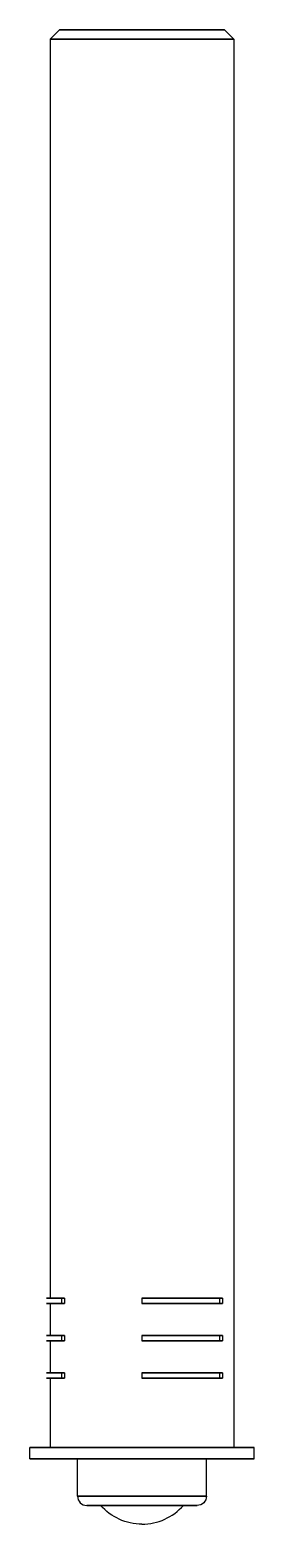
# Model space of a CAD drawing. Header units: millimetres. Extents: x 2279 to 2291, y 911.1 to 991.1.
import ezdxf

# ---------------------------------------------------------------- set-up
doc = ezdxf.new("R2010")
doc.units = ezdxf.units.MM

msp = doc.modelspace()

# ---------------------------------------------------------------- linework, layer by layer
for p, q in [((2280.558, 991.107), (2280.058, 990.607)), ((2280.558, 991.107), (2280.058, 990.607)), ((2280.058, 990.607), (2280.058, 923.207)), ((2280.058, 990.607), (2280.058, 923.207)), ((2289.388, 991.107), (2289.888, 990.607)), ((2289.388, 991.107), (2289.888, 990.607)), ((2289.888, 990.607), (2289.888, 915.207)), ((2289.888, 990.607), (2289.888, 915.207)), ((2280.659, 923.207, 2.748), (2280.659, 922.927, 2.748)), ((2280.659, 923.207, -2.748), (2280.659, 922.927, -2.748)), ((2280.828, 923.207, -2.641), (2280.828, 922.927, -2.641)), ((2280.828, 923.207, 2.641), (2280.828, 922.927, 2.641)), ((2284.973, 923.207, -4.915), (2284.973, 922.927, -4.915)), ((2284.973, 923.207, 5.115), (2284.973, 922.927, 5.115)), ((2284.973, 923.207, -5.115), (2284.973, 922.927, -5.115)), ((2284.973, 923.207, 4.915), (2284.973, 922.927, 4.915)), ((2289.119, 923.207, -2.641), (2289.119, 922.927, -2.641)), ((2289.119, 923.207, 2.641), (2289.119, 922.927, 2.641)), ((2289.287, 923.207, 2.748), (2289.287, 922.927, 2.748)), ((2289.287, 923.207, -2.748), (2289.287, 922.927, -2.748)), ((2280.058, 922.927), (2280.058, 921.207)), ((2280.058, 922.927), (2280.058, 921.207)), ((2280.058, 920.927), (2280.058, 919.207)), ((2280.058, 920.927), (2280.058, 919.207)), ((2280.659, 921.207, 2.748), (2280.659, 920.927, 2.748)), ((2280.659, 921.207, -2.748), (2280.659, 920.927, -2.748)), ((2280.828, 921.207, -2.641), (2280.828, 920.927, -2.641)), ((2280.828, 921.207, 2.641), (2280.828, 920.927, 2.641)), ((2284.973, 921.207, -4.915), (2284.973, 920.927, -4.915)), ((2284.973, 921.207, 5.115), (2284.973, 920.927, 5.115)), ((2284.973, 921.207, -5.115), (2284.973, 920.927, -5.115)), ((2284.973, 921.207, 4.915), (2284.973, 920.927, 4.915)), ((2289.119, 921.207, -2.641), (2289.119, 920.927, -2.641)), ((2289.119, 921.207, 2.641), (2289.119, 920.927, 2.641)), ((2289.287, 921.207, 2.748), (2289.287, 920.927, 2.748)), ((2289.287, 921.207, -2.748), (2289.287, 920.927, -2.748)), ((2280.659, 919.207, 2.748), (2280.659, 918.927, 2.748)), ((2280.659, 919.207, -2.748), (2280.659, 918.927, -2.748)), ((2280.828, 919.207, -2.641), (2280.828, 918.927, -2.641)), ((2280.828, 919.207, 2.641), (2280.828, 918.927, 2.641)), ((2284.973, 919.207, -4.915), (2284.973, 918.927, -4.915)), ((2284.973, 919.207, 5.115), (2284.973, 918.927, 5.115)), ((2284.973, 919.207, -5.115), (2284.973, 918.927, -5.115)), ((2284.973, 919.207, 4.915), (2284.973, 918.927, 4.915)), ((2289.119, 919.207, -2.641), (2289.119, 918.927, -2.641)), ((2289.119, 919.207, 2.641), (2289.119, 918.927, 2.641)), ((2289.287, 919.207, 2.748), (2289.287, 918.927, 2.748)), ((2289.287, 919.207, -2.748), (2289.287, 918.927, -2.748)), ((2280.058, 918.927), (2280.058, 915.207)), ((2280.058, 918.927), (2280.058, 915.207)), ((2278.973, 914.607), (2278.973, 915.207)), ((2278.973, 914.607), (2278.973, 915.207)), ((2290.973, 914.607), (2290.973, 915.207)), ((2290.973, 914.607), (2290.973, 915.207)), ((2281.523, 912.607), (2281.523, 914.607)), ((2281.523, 912.607), (2281.523, 914.607)), ((2288.423, 912.607), (2288.423, 914.607)), ((2288.423, 912.607), (2288.423, 914.607))]:
    msp.add_line(p, q)
at = {"extrusion": (0.5373, 1e-16, 0.843391)}
for p, q in [((2280.828, 923.207, 2.641), (2280.659, 923.207, 2.748)), ((2280.659, 923.207, 2.748), (2280.659, 922.927, 2.748)), ((2280.828, 923.207, 2.641), (2280.828, 922.927, 2.641)), ((2289.287, 923.207, -2.748), (2289.119, 923.207, -2.641)), ((2289.119, 923.207, -2.641), (2289.119, 922.927, -2.641)), ((2289.287, 923.207, -2.748), (2289.287, 922.927, -2.748)), ((2280.659, 922.927, 2.748), (2280.828, 922.927, 2.641)), ((2289.119, 922.927, -2.641), (2289.287, 922.927, -2.748)), ((2280.659, 921.207, 2.748), (2280.659, 920.927, 2.748)), ((2280.828, 921.207, 2.641), (2280.659, 921.207, 2.748)), ((2280.659, 920.927, 2.748), (2280.828, 920.927, 2.641)), ((2280.828, 921.207, 2.641), (2280.828, 920.927, 2.641)), ((2289.119, 921.207, -2.641), (2289.119, 920.927, -2.641)), ((2289.287, 921.207, -2.748), (2289.119, 921.207, -2.641)), ((2289.119, 920.927, -2.641), (2289.287, 920.927, -2.748)), ((2289.287, 921.207, -2.748), (2289.287, 920.927, -2.748)), ((2280.659, 919.207, 2.748), (2280.659, 918.927, 2.748)), ((2280.828, 919.207, 2.641), (2280.659, 919.207, 2.748)), ((2280.828, 919.207, 2.641), (2280.828, 918.927, 2.641)), ((2289.119, 919.207, -2.641), (2289.119, 918.927, -2.641)), ((2289.287, 919.207, -2.748), (2289.119, 919.207, -2.641)), ((2289.287, 919.207, -2.748), (2289.287, 918.927, -2.748)), ((2280.659, 918.927, 2.748), (2280.828, 918.927, 2.641)), ((2289.119, 918.927, -2.641), (2289.287, 918.927, -2.748))]:
    msp.add_line(p, q, dxfattribs=at)
at = {"extrusion": (0.5373, -1e-16, -0.843391)}
for p, q in [((2280.659, 923.207, -2.748), (2280.828, 923.207, -2.641)), ((2280.659, 923.207, -2.748), (2280.659, 922.927, -2.748)), ((2280.828, 923.207, -2.641), (2280.828, 922.927, -2.641)), ((2289.119, 923.207, 2.641), (2289.287, 923.207, 2.748)), ((2289.119, 923.207, 2.641), (2289.119, 922.927, 2.641)), ((2289.287, 923.207, 2.748), (2289.287, 922.927, 2.748)), ((2280.828, 922.927, -2.641), (2280.659, 922.927, -2.748)), ((2289.287, 922.927, 2.748), (2289.119, 922.927, 2.641)), ((2280.659, 921.207, -2.748), (2280.659, 920.927, -2.748)), ((2280.659, 921.207, -2.748), (2280.828, 921.207, -2.641)), ((2280.828, 920.927, -2.641), (2280.659, 920.927, -2.748)), ((2280.828, 921.207, -2.641), (2280.828, 920.927, -2.641)), ((2289.119, 921.207, 2.641), (2289.119, 920.927, 2.641)), ((2289.119, 921.207, 2.641), (2289.287, 921.207, 2.748)), ((2289.287, 920.927, 2.748), (2289.119, 920.927, 2.641)), ((2289.287, 921.207, 2.748), (2289.287, 920.927, 2.748)), ((2280.659, 919.207, -2.748), (2280.659, 918.927, -2.748)), ((2280.659, 919.207, -2.748), (2280.828, 919.207, -2.641)), ((2280.828, 919.207, -2.641), (2280.828, 918.927, -2.641)), ((2289.119, 919.207, 2.641), (2289.119, 918.927, 2.641)), ((2289.119, 919.207, 2.641), (2289.287, 919.207, 2.748)), ((2289.287, 919.207, 2.748), (2289.287, 918.927, 2.748)), ((2280.828, 918.927, -2.641), (2280.659, 918.927, -2.748)), ((2289.287, 918.927, 2.748), (2289.119, 918.927, 2.641))]:
    msp.add_line(p, q, dxfattribs=at)
at = {"extrusion": (0, 1, -1e-16)}
for p, q in [((2280.828, 923.207, 2.641), (2280.659, 923.207, 2.748)), ((2280.659, 923.207, -2.748), (2280.828, 923.207, -2.641)), ((2284.973, 923.207, 5.115), (2284.973, 923.207, 4.915)), ((2284.973, 923.207, -4.915), (2284.973, 923.207, -5.115)), ((2289.119, 923.207, 2.641), (2289.287, 923.207, 2.748)), ((2289.287, 923.207, -2.748), (2289.119, 923.207, -2.641)), ((2280.828, 921.207, 2.641), (2280.659, 921.207, 2.748)), ((2280.659, 921.207, -2.748), (2280.828, 921.207, -2.641)), ((2284.973, 921.207, 5.115), (2284.973, 921.207, 4.915)), ((2284.973, 921.207, -4.915), (2284.973, 921.207, -5.115)), ((2289.119, 921.207, 2.641), (2289.287, 921.207, 2.748)), ((2289.287, 921.207, -2.748), (2289.119, 921.207, -2.641)), ((2280.828, 919.207, 2.641), (2280.659, 919.207, 2.748)), ((2280.659, 919.207, -2.748), (2280.828, 919.207, -2.641)), ((2284.973, 919.207, 5.115), (2284.973, 919.207, 4.915)), ((2284.973, 919.207, -4.915), (2284.973, 919.207, -5.115)), ((2289.119, 919.207, 2.641), (2289.287, 919.207, 2.748)), ((2289.287, 919.207, -2.748), (2289.119, 919.207, -2.641))]:
    msp.add_line(p, q, dxfattribs=at)
at = {"extrusion": (-1, 0, -5e-16)}
for p, q in [((2284.973, 923.207, 5.115), (2284.973, 923.207, 4.915)), ((2284.973, 923.207, 4.915), (2284.973, 922.927, 4.915)), ((2284.973, 923.207, 5.115), (2284.973, 922.927, 5.115)), ((2284.973, 922.927, 4.915), (2284.973, 922.927, 5.115)), ((2284.973, 921.207, 5.115), (2284.973, 920.927, 5.115)), ((2284.973, 921.207, 4.915), (2284.973, 920.927, 4.915)), ((2284.973, 921.207, 5.115), (2284.973, 921.207, 4.915)), ((2284.973, 920.927, 4.915), (2284.973, 920.927, 5.115)), ((2284.973, 919.207, 5.115), (2284.973, 918.927, 5.115)), ((2284.973, 919.207, 4.915), (2284.973, 918.927, 4.915)), ((2284.973, 919.207, 5.115), (2284.973, 919.207, 4.915)), ((2284.973, 918.927, 4.915), (2284.973, 918.927, 5.115))]:
    msp.add_line(p, q, dxfattribs=at)
at = {"extrusion": (-1, 0, -1e-15)}
for p, q in [((2284.973, 923.207, -4.915), (2284.973, 923.207, -5.115)), ((2284.973, 923.207, -5.115), (2284.973, 922.927, -5.115)), ((2284.973, 923.207, -4.915), (2284.973, 922.927, -4.915)), ((2284.973, 922.927, -5.115), (2284.973, 922.927, -4.915)), ((2284.973, 921.207, -4.915), (2284.973, 920.927, -4.915)), ((2284.973, 921.207, -5.115), (2284.973, 920.927, -5.115)), ((2284.973, 921.207, -4.915), (2284.973, 921.207, -5.115)), ((2284.973, 920.927, -5.115), (2284.973, 920.927, -4.915)), ((2284.973, 919.207, -4.915), (2284.973, 918.927, -4.915)), ((2284.973, 919.207, -5.115), (2284.973, 918.927, -5.115)), ((2284.973, 919.207, -4.915), (2284.973, 919.207, -5.115)), ((2284.973, 918.927, -5.115), (2284.973, 918.927, -4.915))]:
    msp.add_line(p, q, dxfattribs=at)
at = {"extrusion": (0, -1, 1e-16)}
for p, q in [((2280.659, 922.927, 2.748), (2280.828, 922.927, 2.641)), ((2280.828, 922.927, -2.641), (2280.659, 922.927, -2.748)), ((2284.973, 922.927, 4.915), (2284.973, 922.927, 5.115)), ((2284.973, 922.927, -5.115), (2284.973, 922.927, -4.915)), ((2289.287, 922.927, 2.748), (2289.119, 922.927, 2.641)), ((2289.119, 922.927, -2.641), (2289.287, 922.927, -2.748)), ((2280.659, 920.927, 2.748), (2280.828, 920.927, 2.641)), ((2280.828, 920.927, -2.641), (2280.659, 920.927, -2.748)), ((2284.973, 920.927, 4.915), (2284.973, 920.927, 5.115)), ((2284.973, 920.927, -5.115), (2284.973, 920.927, -4.915)), ((2289.287, 920.927, 2.748), (2289.119, 920.927, 2.641)), ((2289.119, 920.927, -2.641), (2289.287, 920.927, -2.748)), ((2280.659, 918.927, 2.748), (2280.828, 918.927, 2.641)), ((2280.828, 918.927, -2.641), (2280.659, 918.927, -2.748)), ((2284.973, 918.927, 4.915), (2284.973, 918.927, 5.115)), ((2284.973, 918.927, -5.115), (2284.973, 918.927, -4.915)), ((2289.287, 918.927, 2.748), (2289.119, 918.927, 2.641)), ((2289.119, 918.927, -2.641), (2289.287, 918.927, -2.748))]:
    msp.add_line(p, q, dxfattribs=at)
for centre, radius, start, end in [((2284.973, 0, -990.607), 4.915, 180, 0), ((2284.973, 0, -990.607), 4.915, 180, 0), ((2284.973, 0, -990.607), 4.915, 0, 180), ((2284.973, 0, -990.607), 4.915, 0, 180), ((2284.973, 0, -923.207), 5.115, 147.5, 212.5), ((2284.973, 0, -923.207), 4.915, 180, 212.5), ((2284.973, 0, -923.207), 4.915, 147.5, 180), ((2284.973, 0, -923.207), 4.915, 270, 327.5), ((2284.973, 0, -923.207), 5.115, 32.5, 90), ((2284.973, 0, -923.207), 5.115, 270, 327.5), ((2284.973, 0, -923.207), 4.915, 32.5, 90), ((2284.973, 0, -922.927), 5.115, 147.5, 212.5), ((2284.973, 0, -922.927), 5.115, 147.5, 212.5), ((2284.973, 0, -922.927), 4.915, 180, 212.5), ((2284.973, 0, -922.927), 4.915, 147.5, 180), ((2284.973, 0, -922.927), 4.915, 180, 212.5), ((2284.973, 0, -922.927), 4.915, 147.5, 180), ((2284.973, 0, -922.927), 4.915, 270, 327.5), ((2284.973, 0, -922.927), 5.115, 32.5, 90), ((2284.973, 0, -922.927), 4.915, 32.5, 90), ((2284.973, 0, -922.927), 5.115, 32.5, 90), ((2284.973, 0, -922.927), 4.915, 270, 327.5), ((2284.973, 0, -922.927), 5.115, 270, 327.5), ((2284.973, 0, -922.927), 5.115, 270, 327.5), ((2284.973, 0, -922.927), 4.915, 32.5, 90), ((2284.973, 0, -921.207), 5.115, 147.5, 212.5), ((2284.973, 0, -920.927), 5.115, 147.5, 212.5), ((2284.973, 0, -920.927), 5.115, 147.5, 212.5), ((2284.973, 0, -921.207), 4.915, 180, 212.5), ((2284.973, 0, -921.207), 4.915, 147.5, 180), ((2284.973, 0, -920.927), 4.915, 180, 212.5), ((2284.973, 0, -920.927), 4.915, 147.5, 180), ((2284.973, 0, -920.927), 4.915, 180, 212.5), ((2284.973, 0, -920.927), 4.915, 147.5, 180), ((2284.973, 0, -921.207), 4.915, 270, 327.5), ((2284.973, 0, -921.207), 5.115, 32.5, 90), ((2284.973, 0, -921.207), 5.115, 270, 327.5), ((2284.973, 0, -921.207), 4.915, 32.5, 90), ((2284.973, 0, -920.927), 4.915, 270, 327.5), ((2284.973, 0, -920.927), 5.115, 32.5, 90), ((2284.973, 0, -920.927), 5.115, 32.5, 90), ((2284.973, 0, -920.927), 4.915, 32.5, 90), ((2284.973, 0, -920.927), 5.115, 270, 327.5), ((2284.973, 0, -920.927), 4.915, 270, 327.5), ((2284.973, 0, -920.927), 5.115, 270, 327.5), ((2284.973, 0, -920.927), 4.915, 32.5, 90), ((2284.973, 0, -919.207), 5.115, 147.5, 212.5), ((2284.973, 0, -919.207), 4.915, 180, 212.5), ((2284.973, 0, -919.207), 4.915, 147.5, 180), ((2284.973, 0, -919.207), 4.915, 270, 327.5), ((2284.973, 0, -919.207), 5.115, 32.5, 90), ((2284.973, 0, -919.207), 5.115, 270, 327.5), ((2284.973, 0, -919.207), 4.915, 32.5, 90), ((2284.973, 0, -918.927), 5.115, 147.5, 212.5), ((2284.973, 0, -918.927), 5.115, 147.5, 212.5), ((2284.973, 0, -918.927), 4.915, 180, 212.5), ((2284.973, 0, -918.927), 4.915, 147.5, 180), ((2284.973, 0, -918.927), 4.915, 180, 212.5), ((2284.973, 0, -918.927), 4.915, 147.5, 180), ((2284.973, 0, -918.927), 4.915, 270, 327.5), ((2284.973, 0, -918.927), 5.115, 32.5, 90), ((2284.973, 0, -918.927), 5.115, 32.5, 90), ((2284.973, 0, -918.927), 4.915, 32.5, 90), ((2284.973, 0, -918.927), 5.115, 270, 327.5), ((2284.973, 0, -918.927), 4.915, 270, 327.5), ((2284.973, 0, -918.927), 5.115, 270, 327.5), ((2284.973, 0, -918.927), 4.915, 32.5, 90), ((2284.973, 0, -915.207), 6, 180, 0), ((2284.973, 0, -915.207), 6, 0, 180), ((2284.973, 0, -914.607), 6, 180, 0), ((2284.973, 0, -914.607), 6, 180, 0), ((2284.973, 0, -914.607), 6, 0, 180), ((2284.973, 0, -914.607), 6, 0, 180), ((2284.973, 0, -914.607), 3.45, 180, 0), ((2284.973, 0, -914.607), 3.45, 0, 180), ((2284.973, 0, -914.607), 3.45, 180, 0), ((2284.973, 0, -914.607), 3.45, 0, 180), ((2284.973, 0, -912.107), 2.95, 180, 0), ((2284.973, 0, -912.107), 2.95, 0, 180), ((2284.973, 0, -912.107), 2.95, 180, 0), ((2284.973, 0, -912.107), 2.95, 0, 180), ((2284.973, 0, -912.107), 2.214, 180, 0), ((2284.973, 0, -912.107), 2.214, 0, 180)]:
    msp.add_arc(centre, radius, start, end, dxfattribs=at)
at = {"extrusion": (0, 1, -1e-16)}
for centre, radius, start, end in [((-2284.973, 0, 991.107), 4.415, 180, 0), ((-2284.973, 0, 991.107), 4.415, 180, 0), ((-2284.973, 0, 991.107), 4.415, 0, 180), ((-2284.973, 0, 991.107), 4.415, 0, 180), ((-2284.973, 0, 923.207), 5.115, 327.5, 32.5), ((-2284.973, 0, 923.207), 4.915, 0, 32.5), ((-2284.973, 0, 923.207), 4.915, 327.5, 0), ((-2284.973, 0, 923.207), 4.915, 90, 147.5), ((-2284.973, 0, 923.207), 5.115, 90, 147.5), ((-2284.973, 0, 923.207), 5.115, 212.5, 270), ((-2284.973, 0, 923.207), 4.915, 212.5, 270), ((-2284.973, 0, 921.207), 5.115, 327.5, 32.5), ((-2284.973, 0, 921.207), 4.915, 0, 32.5), ((-2284.973, 0, 921.207), 4.915, 327.5, 0), ((-2284.973, 0, 921.207), 4.915, 90, 147.5), ((-2284.973, 0, 921.207), 5.115, 90, 147.5), ((-2284.973, 0, 921.207), 5.115, 212.5, 270), ((-2284.973, 0, 921.207), 4.915, 212.5, 270), ((-2284.973, 0, 919.207), 5.115, 327.5, 32.5), ((-2284.973, 0, 919.207), 4.915, 0, 32.5), ((-2284.973, 0, 919.207), 4.915, 327.5, 0), ((-2284.973, 0, 919.207), 4.915, 90, 147.5), ((-2284.973, 0, 919.207), 5.115, 90, 147.5), ((-2284.973, 0, 919.207), 5.115, 212.5, 270), ((-2284.973, 0, 919.207), 4.915, 212.5, 270), ((-2284.973, 0, 915.207), 6, 180, 0), ((-2284.973, 0, 915.207), 6, 0, 180), ((-2284.973, 0, 915.207), 4.915, 180, 0), ((-2284.973, 0, 915.207), 4.915, 180, 0), ((-2284.973, 0, 915.207), 4.915, 0, 180), ((-2284.973, 0, 915.207), 4.915, 0, 180), ((-2284.973, 0, 912.607), 3.45, 180, 0), ((-2284.973, 0, 912.607), 3.45, 180, 0), ((-2284.973, 0, 912.607), 3.45, 0, 180), ((-2284.973, 0, 912.607), 3.45, 0, 180), ((-2284.973, 0, 912.107), 2.214, 0, 180), ((-2284.973, 0, 912.107), 2.214, 180, 0)]:
    msp.add_arc(centre, radius, start, end, dxfattribs=at)
for centre, radius, start, end in [((2282.023, 912.607), 0.5, 180, 270), ((2282.023, 912.607), 0.5, 180, 270), ((2284.973, 914.057), 2.95, 270, 318.62252), ((2284.973, 914.057), 2.95, 270, 318.62252)]:
    msp.add_arc(centre, radius, start, end)
at = {"extrusion": (1e-16, -1e-16, -1)}
msp.add_arc((-2284.973, 914.057), 2.95, 270, 318.62252, dxfattribs=at)
msp.add_arc((-2284.973, 914.057), 2.95, 270, 318.62252, dxfattribs=at)
at = {"extrusion": (0, -1e-16, -1)}
msp.add_arc((-2287.923, 912.607), 0.5, 180, 270, dxfattribs=at)
msp.add_arc((-2287.923, 912.607), 0.5, 180, 270, dxfattribs=at)

doc.saveas('drawing.dxf')
